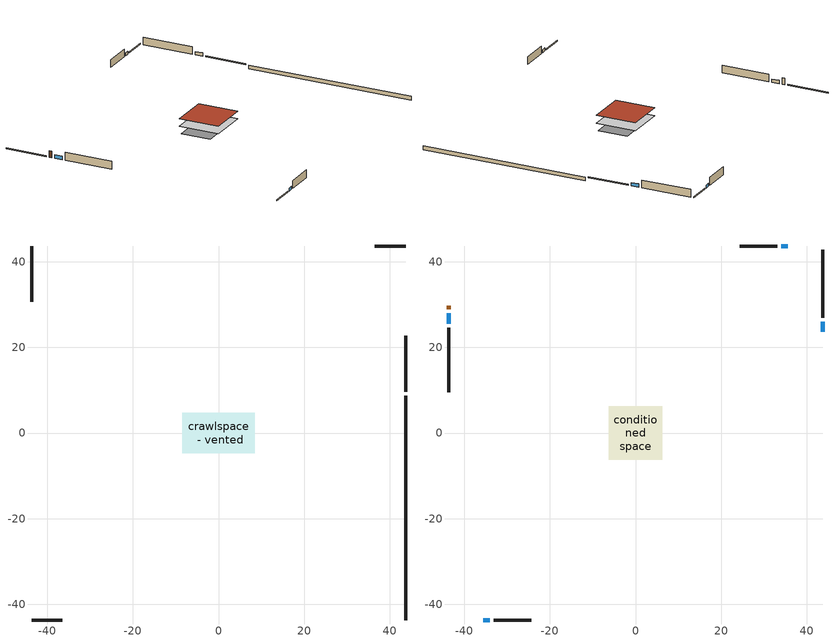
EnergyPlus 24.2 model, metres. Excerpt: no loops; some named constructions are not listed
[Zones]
crawlspace - vented
 floor foundation (Slab1 construction): -8.43,-4.68 -8.43,4.68 8.43,4.68 8.43,-4.68 z-0.91
 wall outside (RimJoist1 construction): 43.67,9.68 43.67,22.67 z0.3:0.61
 wall outside (RimJoist2 construction): -43.67,-43.67 -36.45,-43.67 z0.3:0.61
 wall outside (RimJoist3 construction): -43.67,43.67 -43.67,30.69 z0.3:0.61
 wall outside (RimJoist4 construction): 43.67,43.67 36.45,43.67 z0.3:0.61
 wall foundation (FoundationWall1 construction): 43.67,-43.67 43.67,8.75 z-0.91:0.3
conditioned space
 floor to crawlspace - vented (Floor1 construction): -6.28,-6.28 -6.28,6.28 6.28,6.28 6.28,-6.28 z0.3
 wall outside (AdiabaticWallConstruction 1): -43.67,29.76 -43.67,28.84 z0.3:2.34
 wall outside (AdiabaticWallConstruction): 43.67,23.6 43.67,25.97 / -43.67,27.92 -43.67,25.54 z0.3:1.34; -35.52,-43.67 -34.07,-43.67 / 35.52,43.67 34.07,43.67 z0.3:1.25
 wall outside (Wall1 construction): 43.67,26.9 43.67,42.74 z0.3:2.74
 wall outside (Wall2 construction): -33.14,-43.67 -24.34,-43.67 z0.3:2.74
 wall outside (Wall3 construction): -43.67,24.61 -43.67,9.53 z0.3:2.74
 wall outside (Wall4 construction): 33.14,43.67 24.34,43.67 z0.3:2.74
 window (WindowConstruction): 43.67,23.6 43.67,25.97 z0.3:1.34
 window (WindowConstruction 1): -35.52,-43.67 -34.07,-43.67 z0.3:1.25
 window (WindowConstruction 2): -43.67,27.92 -43.67,25.54 z0.3:1.34
 window (WindowConstruction 3): 35.52,43.67 34.07,43.67 z0.3:1.25
 door (Door): -43.67,29.76 -43.67,28.84 z0.3:2.34
 roof outside (Roof1 construction): -6.28,6.28 -6.28,-6.28 6.28,-6.28 6.28,6.28 z2.74
[Material] Roughness=Rough; Thermal Absorptance=0.9
Name | Thickness {m} | Conductivity {W/m-K} | Density {kg/m3} | Specific Heat {J/kg-K} | Solar Absorptance | Visible Absorptance
floor covering | 0.0127 | 0.0433444 | 54.468 | 1339.84 | 0.6 | 0.6
floor stud and cavity | 0.1397 | 0.923637 | 92.3553 | 1139.71 | 0.7 | 0.7
osb sheathing 0.75 in. | 0.01905 | 0.115458 | 512.64 | 1214.23 | 0.7 | 0.7
[Construction]
Floor1 construction Reversed: floor covering, osb sheathing 0.75 in., floor stud and cavity
[Schedule:Day:Interval]
cooling season schedule day; cooling season schedule day 2; cooling season schedule default day; hvac availability schedule day; natural vent schedule default day: No, 24:00, 0
cooling season schedule day 1; hvac availability schedule default day; natural vent schedule day: No, 24:00, 1
[Schedule:Week:Daily]
cooling season schedule Week Rule - Jan1-May26: cooling season schedule day, cooling season schedule day, cooling season schedule day, cooling season schedule day, cooling season schedule day, cooling season schedule day, cooling season schedule day, cooling season schedule default day, cooling season schedule default day, cooling season schedule default day, cooling season schedule default day, cooling season schedule default day
cooling season schedule Week Rule - May27-Jun2: cooling season schedule day, cooling season schedule day, cooling season schedule day, cooling season schedule day, cooling season schedule day, cooling season schedule day 1, cooling season schedule day 1, cooling season schedule default day, cooling season schedule default day, cooling season schedule default day, cooling season schedule default day, cooling season schedule default day
cooling season schedule Week Rule - Jun3-Sep29: cooling season schedule day 1, cooling season schedule day 1, cooling season schedule day 1, cooling season schedule day 1, cooling season schedule day 1, cooling season schedule day 1, cooling season schedule day 1, cooling season schedule default day, cooling season schedule default day, cooling season schedule default day, cooling season schedule default day, cooling season schedule default day
cooling season schedule Week Rule - Sep30-Oct6: cooling season schedule day 1, cooling season schedule day 2, cooling season schedule day 2, cooling season schedule day 2, cooling season schedule day 2, cooling season schedule day 2, cooling season schedule day 2, cooling season schedule default day, cooling season schedule default day, cooling season schedule default day, cooling season schedule default day, cooling season schedule default day
cooling season schedule Week Rule - Oct7-Dec31: cooling season schedule day 2, cooling season schedule day 2, cooling season schedule day 2, cooling season schedule day 2, cooling season schedule day 2, cooling season schedule day 2, cooling season schedule day 2, cooling season schedule default day, cooling season schedule default day, cooling season schedule default day, cooling season schedule default day, cooling season schedule default day
hvac availability schedule Week Rule - Jan1-Jan6: hvac availability schedule default day, hvac availability schedule default day, hvac availability schedule default day, hvac availability schedule default day, hvac availability schedule default day, hvac availability schedule default day, hvac availability schedule day, hvac availability schedule default day, hvac availability schedule default day, hvac availability schedule default day, hvac availability schedule default day, hvac availability schedule default day
hvac availability schedule Week Rule - Jan7-Mar31: hvac availability schedule day, hvac availability schedule day, hvac availability schedule day, hvac availability schedule day, hvac availability schedule day, hvac availability schedule day, hvac availability schedule day, hvac availability schedule default day, hvac availability schedule default day, hvac availability schedule default day, hvac availability schedule default day, hvac availability schedule default day
hvac availability schedule Week Rule - Apr1-Apr7: hvac availability schedule day, hvac availability schedule day, hvac availability schedule day, hvac availability schedule day, hvac availability schedule day, hvac availability schedule default day, hvac availability schedule default day, hvac availability schedule default day, hvac availability schedule default day, hvac availability schedule default day, hvac availability schedule default day, hvac availability schedule default day
hvac availability schedule Week Rule - Apr8-Dec31: hvac availability schedule default day, hvac availability schedule default day, hvac availability schedule default day, hvac availability schedule default day, hvac availability schedule default day, hvac availability schedule default day, hvac availability schedule default day, hvac availability schedule default day, hvac availability schedule default day, hvac availability schedule default day, hvac availability schedule default day, hvac availability schedule default day
natural vent schedule Week Rule - Jan1-Jan6: natural vent schedule day, natural vent schedule day, natural vent schedule default day, natural vent schedule day, natural vent schedule default day, natural vent schedule day, natural vent schedule default day, natural vent schedule default day, natural vent schedule default day, natural vent schedule default day, natural vent schedule default day, natural vent schedule default day
natural vent schedule Week Rule - Jan7-Dec31: natural vent schedule default day, natural vent schedule day, natural vent schedule default day, natural vent schedule day, natural vent schedule default day, natural vent schedule day, natural vent schedule default day, natural vent schedule default day, natural vent schedule default day, natural vent schedule default day, natural vent schedule default day, natural vent schedule default day
[Schedule:Year]
cooling season schedule: cooling season schedule Week Rule - Jan1-May26, 1, 1, 5, 26, cooling season schedule Week Rule - May27-Jun2, 5, 27, 6, 2, cooling season schedule Week Rule - Jun3-Sep29, 6, 3, 9, 29, cooling season schedule Week Rule - Sep30-Oct6, 9, 30, 10, 6, cooling season schedule Week Rule - Oct7-Dec31, 10, 7, 12, 31
hvac availability schedule: hvac availability schedule Week Rule - Jan1-Jan6, 1, 1, 1, 6, hvac availability schedule Week Rule - Jan7-Mar31, 1, 7, 3, 31, hvac availability schedule Week Rule - Apr1-Apr7, 4, 1, 4, 7, hvac availability schedule Week Rule - Apr8-Dec31, 4, 8, 12, 31
natural vent schedule: natural vent schedule Week Rule - Jan1-Jan6, 1, 1, 1, 6, natural vent schedule Week Rule - Jan7-Dec31, 1, 7, 12, 31
